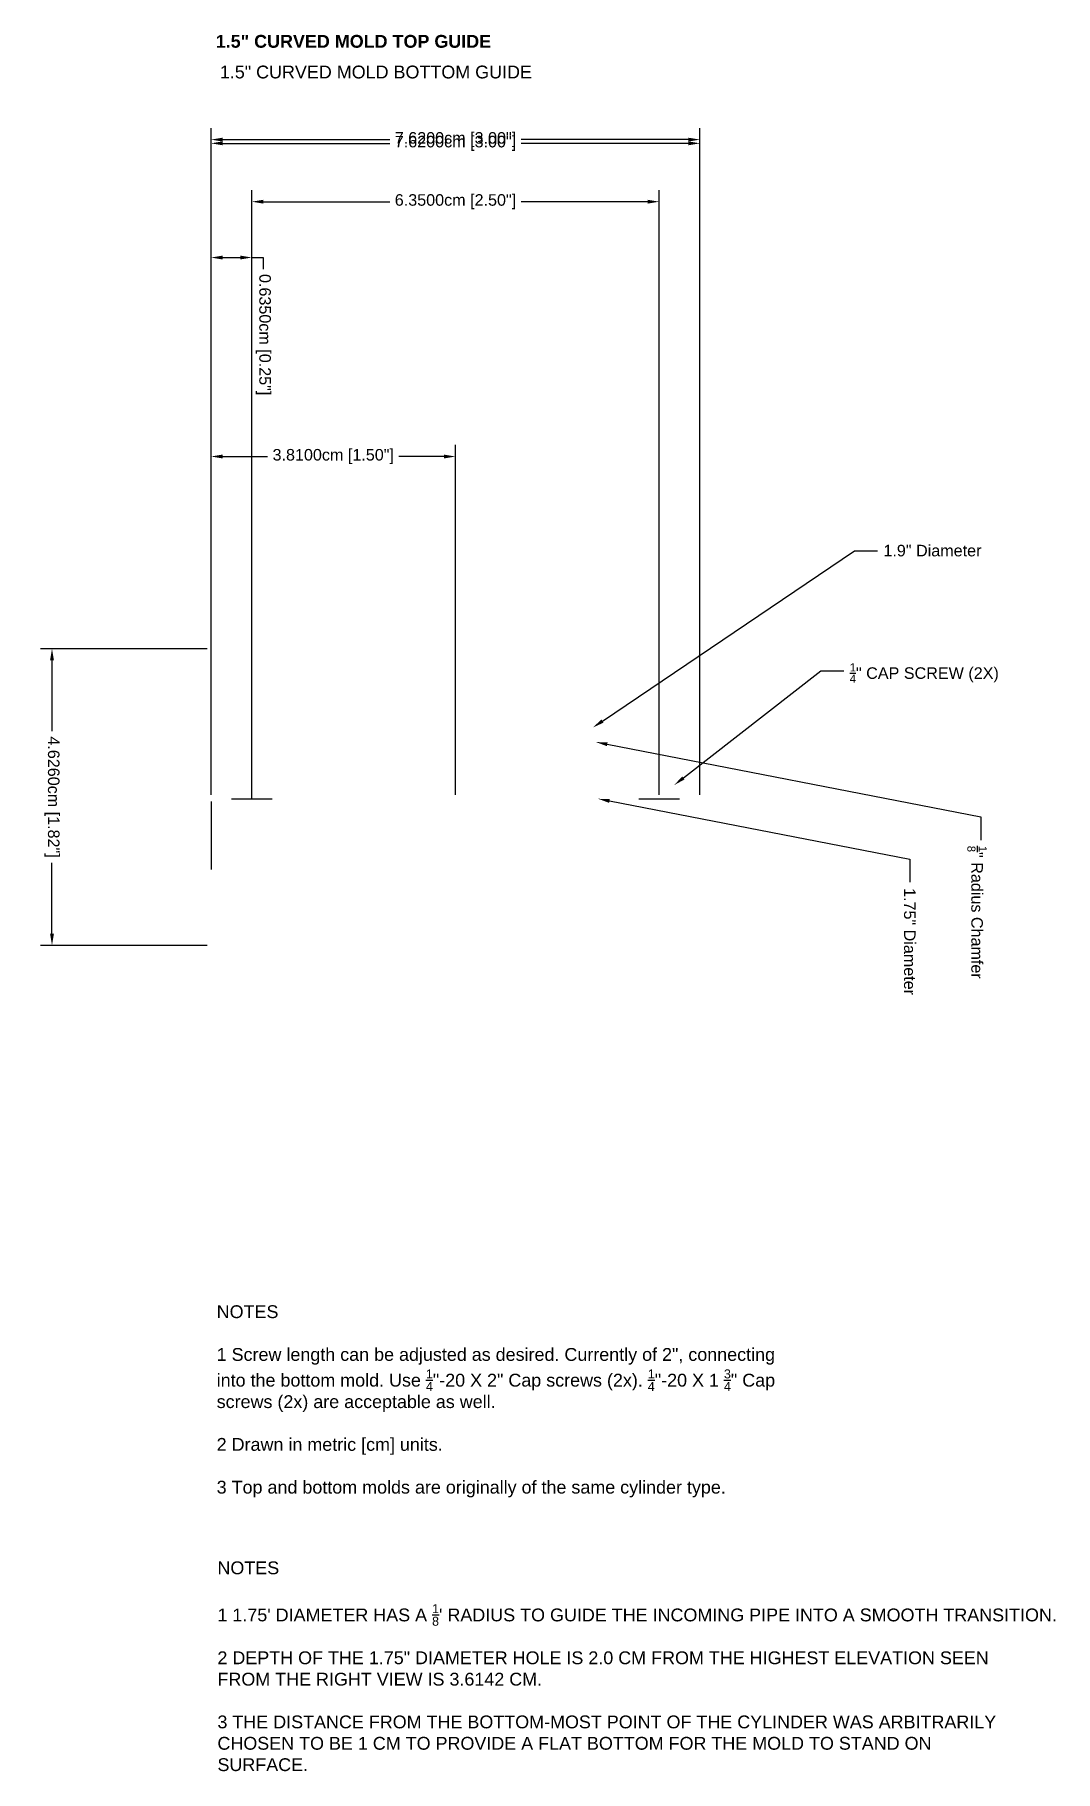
# Model space of a CAD drawing. Header units: centimetres. Extents: x -2.7 to 13.2, y -15.2 to 11.9.
import ezdxf
from ezdxf import colors
from ezdxf.entities.mleader import LeaderData, LeaderLine
from ezdxf.math import Vec2, Vec3

# ---------------------------------------------------------------- set-up
doc = ezdxf.new("R2010")
doc.units = ezdxf.units.CM
doc.header["$MEASUREMENT"] = 0
doc.layers.add('Bottom Curved', color=210, linetype='Continuous')
doc.layers.add('Top Curved', color=100, linetype='Continuous')
doc.styles.get("Standard").update_dxf_attribs({"font": 'arial.ttf'})
doc.dimstyles.new('New', dxfattribs={"dimscale": 0, "dimtxt": 0.18, "dimasz": 0.18, "dimexe": 0.18, "dimexo": 0.0625, "dimgap": 0.09, "dimtad": 0, "dimtoh": 1, "dimdec": 4, "dimzin": 0, "dimdsep": 46, "dimtxsty": 'Standard', "dimcen": 0.09, "dimclrd": 7, "dimclre": 7, "dimclrt": 7, "dimadec": 0, "dimazin": 0, "dimtfac": 1, "dimtdec": 4, "dimtofl": 0, "dimtmove": 0, "dimatfit": 3, "dimfxl": 1, "dimtolj": 1, "dimtzin": 0, "dimarcsym": 0})

# ---------------------------------------------------------------- blocks, each defined once
blk = doc.blocks.new('*D1')
at = {"layer": 'Defpoints', "color": 0, "transparency": 16777216}
for p in [(7.62, 10.28), (0, 0, 3.1), (7.62, 0, 3.1)]:
    blk.add_point(p, dxfattribs=at)
at = {"layer": 'Top Curved', "color": 7, "lineweight": -2, "transparency": 16777216}
for p, q in [((0, 0.062), (0, 10.46)), ((7.62, 0.062), (7.62, 10.46)), ((0.18, 10.28), (2.788, 10.28)), ((7.44, 10.28), (4.832, 10.28))]:
    blk.add_line(p, q, dxfattribs=at)
at = {"layer": 'Top Curved', "color": 7, "transparency": 16777216}
for points in [[(0.18, 10.31), (0.18, 10.25), (0, 10.28)], [(7.44, 10.31), (7.44, 10.25), (7.62, 10.28)]]:
    blk.add_solid(points, dxfattribs=at)
at = {"layer": 'Top Curved', "color": 7, "transparency": 16777216, "insert": (3.81, 10.28), "char_height": 0.18, "attachment_point": 5}
blk.add_mtext('\\A1;7.6200cm [3.00"]', dxfattribs=at)
blk = doc.blocks.new('*D2')
at = {"layer": 'Defpoints', "color": 0, "transparency": 16777216}
for p in [(0.635, 8.441), (0, 0, 3.1), (0.635, 0, 3.1)]:
    blk.add_point(p, dxfattribs=at)
at = {"layer": 'Top Curved', "color": 7, "lineweight": -2, "transparency": 16777216}
for p, q in [((0, 0.062), (0, 8.621)), ((0.18, 8.441), (0.455, 8.441)), ((0.635, 0.062), (0.635, 8.621)), ((0.635, 8.441), (0.815, 8.441)), ((0.815, 8.441), (0.815, 8.261))]:
    blk.add_line(p, q, dxfattribs=at)
at = {"layer": 'Top Curved', "color": 7, "transparency": 16777216}
for points in [[(0.18, 8.471), (0.18, 8.411), (0, 8.441)], [(0.455, 8.471), (0.455, 8.411), (0.635, 8.441)]]:
    blk.add_solid(points, dxfattribs=at)
at = {"layer": 'Top Curved', "color": 7, "transparency": 16777216, "insert": (0.815, 7.238), "char_height": 0.18, "attachment_point": 5, "rotation": 270}
blk.add_mtext('\\A1;0.6350cm [0.25"]', dxfattribs=at)
blk = doc.blocks.new('*D3')
at = {"layer": 'Defpoints', "color": 0, "transparency": 16777216}
for p in [(6.985, 9.312), (0.635, 0, 3.1), (6.985, 0, 3.1)]:
    blk.add_point(p, dxfattribs=at)
at = {"layer": 'Top Curved', "color": 7, "lineweight": -2, "transparency": 16777216}
for p, q in [((0.635, 0.062), (0.635, 9.492)), ((6.985, 0.062), (6.985, 9.492)), ((0.815, 9.312), (2.787, 9.312)), ((6.805, 9.312), (4.833, 9.312))]:
    blk.add_line(p, q, dxfattribs=at)
at = {"layer": 'Top Curved', "color": 7, "transparency": 16777216}
for points in [[(0.815, 9.342), (0.815, 9.282), (0.635, 9.312)], [(6.805, 9.342), (6.805, 9.282), (6.985, 9.312)]]:
    blk.add_solid(points, dxfattribs=at)
at = {"layer": 'Top Curved', "color": 7, "transparency": 16777216, "insert": (3.81, 9.312), "char_height": 0.18, "attachment_point": 5}
blk.add_mtext('\\A1;6.3500cm [2.50"]', dxfattribs=at)
blk = doc.blocks.new('*D4')
at = {"layer": 'Bottom Curved', "color": 7, "lineweight": -2, "transparency": 16777216}
for p, q in [((-0.062, 2.34), (-2.659, 2.34)), ((-2.479, 2.16), (-2.479, 1.054)), ((-2.479, -2.106), (-2.479, -0.999)), ((-0.062, -2.286), (-2.659, -2.286))]:
    blk.add_line(p, q, dxfattribs=at)
at = {"layer": 'Bottom Curved', "color": 7, "transparency": 16777216}
for points in [[(-2.449, 2.16), (-2.509, 2.16), (-2.479, 2.34)], [(-2.449, -2.106), (-2.509, -2.106), (-2.479, -2.286)]]:
    blk.add_solid(points, dxfattribs=at)
at = {"layer": 'Defpoints', "color": 0, "transparency": 16777216}
for p in [(0, 2.34, -5.35), (-2.479, -2.286), (0, -2.286, -5.35)]:
    blk.add_point(p, dxfattribs=at)
at = {"layer": 'Bottom Curved', "color": 7, "transparency": 16777216, "insert": (-2.479, 0.027), "char_height": 0.18, "attachment_point": 5, "rotation": 270}
blk.add_mtext('\\A1;4.6260cm [1.82"]', dxfattribs=at)
blk = doc.blocks.new('*D5')
at = {"layer": 'Bottom Curved', "color": 7, "lineweight": -2, "transparency": 16777216}
for p, q in [((0, 2.317), (0, 10.402)), ((7.62, 2.317), (7.62, 10.402)), ((0.18, 10.222), (2.788, 10.222)), ((7.44, 10.222), (4.832, 10.222))]:
    blk.add_line(p, q, dxfattribs=at)
at = {"layer": 'Bottom Curved', "color": 7, "transparency": 16777216}
for points in [[(0.18, 10.252), (0.18, 10.192), (0, 10.222)], [(7.44, 10.252), (7.44, 10.192), (7.62, 10.222)]]:
    blk.add_solid(points, dxfattribs=at)
at = {"layer": 'Defpoints', "color": 0, "transparency": 16777216}
for p in [(7.62, 10.222), (0, 2.255, -5.35), (7.62, 2.255, -5.35)]:
    blk.add_point(p, dxfattribs=at)
at = {"layer": 'Bottom Curved', "color": 7, "transparency": 16777216, "insert": (3.81, 10.222), "char_height": 0.18, "attachment_point": 5}
blk.add_mtext('\\A1;7.6200cm [3.00"]', dxfattribs=at)
blk = doc.blocks.new('*D6')
at = {"layer": 'Bottom Curved', "color": 7, "lineweight": -2, "transparency": 16777216}
for p, q in [((0, 0.062), (0, 8.621)), ((0.18, 8.441), (0.455, 8.441)), ((0.635, 0.062), (0.635, 8.621)), ((0.635, 8.441), (0.815, 8.441)), ((0.815, 8.441), (0.815, 8.261))]:
    blk.add_line(p, q, dxfattribs=at)
at = {"layer": 'Bottom Curved', "color": 7, "transparency": 16777216}
for points in [[(0.18, 8.471), (0.18, 8.411), (0, 8.441)], [(0.455, 8.471), (0.455, 8.411), (0.635, 8.441)]]:
    blk.add_solid(points, dxfattribs=at)
at = {"layer": 'Defpoints', "color": 0, "transparency": 16777216}
for p in [(0.635, 8.441), (0, 0), (0.635, 0)]:
    blk.add_point(p, dxfattribs=at)
at = {"layer": 'Bottom Curved', "color": 7, "transparency": 16777216, "insert": (0.815, 7.238), "char_height": 0.18, "attachment_point": 5, "rotation": 270}
blk.add_mtext('\\A1;0.6350cm [0.25"]', dxfattribs=at)
blk = doc.blocks.new('*D7')
at = {"layer": 'Bottom Curved', "color": 7, "lineweight": -2, "transparency": 16777216}
for p, q in [((0.635, 0.062), (0.635, 9.492)), ((6.985, 0.062), (6.985, 9.492)), ((0.815, 9.312), (2.787, 9.312)), ((6.805, 9.312), (4.833, 9.312))]:
    blk.add_line(p, q, dxfattribs=at)
at = {"layer": 'Bottom Curved', "color": 7, "transparency": 16777216}
for points in [[(0.815, 9.342), (0.815, 9.282), (0.635, 9.312)], [(6.805, 9.342), (6.805, 9.282), (6.985, 9.312)]]:
    blk.add_solid(points, dxfattribs=at)
at = {"layer": 'Defpoints', "color": 0, "transparency": 16777216}
for p in [(6.985, 9.312), (0.635, 0), (6.985, 0)]:
    blk.add_point(p, dxfattribs=at)
at = {"layer": 'Bottom Curved', "color": 7, "transparency": 16777216, "insert": (3.81, 9.312), "char_height": 0.18, "attachment_point": 5}
blk.add_mtext('\\A1;6.3500cm [2.50"]', dxfattribs=at)
blk = doc.blocks.new('*D8')
at = {"layer": 'Bottom Curved', "color": 7, "lineweight": -2, "transparency": 16777216}
for p, q in [((0, 0.062), (0, 5.518)), ((3.81, 0.062), (3.81, 5.518)), ((0.18, 5.338), (0.882, 5.338)), ((3.63, 5.338), (2.928, 5.338))]:
    blk.add_line(p, q, dxfattribs=at)
at = {"layer": 'Bottom Curved', "color": 7, "transparency": 16777216}
for points in [[(0.18, 5.368), (0.18, 5.308), (0, 5.338)], [(3.63, 5.368), (3.63, 5.308), (3.81, 5.338)]]:
    blk.add_solid(points, dxfattribs=at)
at = {"layer": 'Defpoints', "color": 0, "transparency": 16777216}
for p in [(3.81, 5.338), (0, 0), (3.81, 0)]:
    blk.add_point(p, dxfattribs=at)
at = {"layer": 'Bottom Curved', "color": 7, "transparency": 16777216, "insert": (1.905, 5.338), "char_height": 0.18, "attachment_point": 5}
blk.add_mtext('\\A1;3.8100cm [1.50"]', dxfattribs=at)

msp = doc.modelspace()

# ---------------------------------------------------------------- linework, layer by layer
at = {"layer": 'Bottom Curved'}
msp.add_line((0.635, -0.00003, 0.08094), (0.635, 3.76702, 0.08094), dxfattribs=at)
at = {"layer": 'Top Curved', "extrusion": (1, 0, 0)}
for p, q in [((0.3175, -0.00003, 3.18094), (0.9525, -0.00003, 3.18094)), ((6.6675, -0.00003, 3.18094), (7.3025, -0.00003, 3.18094))]:
    msp.add_line(p, q, dxfattribs=at)

# ---------------------------------------------------------------- texts
at = {"layer": 'Bottom Curved', "char_height": 0.2, "attachment_point": 1}
for s, width, insert in [('{\\C0;1.5" CURVED MOLD BOTTOM GUIDE}', 12.0287375, (0.13725, 11.43451, -0.06902)), ('\\A1;{\\C0;NOTES\\P\\P1 1.75\' DIAMETER HAS A \\H0.7x;\\S1/8;\\H1.4286x;\' RADIUS TO GUIDE THE INCOMING PIPE INTO A SMOOTH TRANSITION.\\P\\P2 DEPTH OF THE 1.75" DIAMETER HOLE IS 2.0 CM FROM THE HIGHEST ELEVATION SEEN FROM THE RIGHT VIEW IS 3.6142 CM.\\P\\P3 THE DISTANCE FROM THE BOTTOM-MOST POINT OF THE CYLINDER WAS ARBITRARILY CHOSEN TO BE 1 CM TO PROVIDE A FLAT BOTTOM FOR THE MOLD TO STAND ON SURFACE. }', 12.4686994, (0.09986, -11.89419, -0.06902))]:
    msp.add_mtext_dynamic_manual_height_columns(s, width=width, gutter_width=1, heights=[0], dxfattribs=dict(at, insert=insert))
at = {"layer": 'Top Curved', "char_height": 0.2, "attachment_point": 1}
for s, width, heights, insert in [('{\\fArial|b1|i0|c0|p34;\\C0;1.5" CURVED MOLD TOP GUIDE}', 8.0023529, [0.65883], (0.07331, 11.91297)), ('\\A1;{\\C0;NOTES\\P\\P1 Screw length can be adjusted as desired. Currently of 2", connecting into the bottom mold. Use \\H0.7x;\\S1/4;\\H1.4286x;"-20 X 2" Cap screws (2x). \\H0.7x;\\S1/4;\\H1.4286x;"-20 X 1 \\H0.7x;\\S3/4;\\H1.4286x;" Cap screws (2x) are acceptable as well.\\P\\P2 Drawn in metric [cm] units.\\P\\P3 Top and bottom molds are originally of the same cylinder type. }', 8.9923425, [0], (0.08799, -7.89944))]:
    msp.add_mtext_dynamic_manual_height_columns(s, width=width, gutter_width=1, heights=heights, dxfattribs=dict(at, insert=insert))

# ---------------------------------------------------------------- dimensions: what is measured, and where the dimension line sits
at = {"layer": 'Bottom Curved'}
for base, p1, p2, picture, middle in [((7.62, 10.22183, 0.37798), (0, 2.25491, -4.97202), (7.62, 2.25491, -4.97202), '*D5', (3.81, 10.22183, 0.37798)), ((6.985, 9.31181, 0.08094), (0.635, -0.00003, 0.08094), (6.985, -0.00003, 0.08094), '*D7', (3.81, 9.31181, 0.08094)), ((3.81, 5.33813, 0.08094), (0, -0.00003, 0.08094), (3.81, -0.00003, 0.08094), '*D8', (1.905, 5.33813, 0.08094))]:
    dim = msp.add_linear_dim(base=base, p1=p1, p2=p2, dimstyle='New', override={"dimpost": 'cm'}, dxfattribs=at)
    dim.commit()
    dim.dimension.update_dxf_attribs({"geometry": picture, "text_midpoint": middle, "dimtype": 160})
dim = msp.add_linear_dim(base=(0.635, 8.44113, 0.08094), p1=(0, -0.00003, 0.08094), p2=(0.635, -0.00003, 0.08094), dimstyle='New', override={"dimpost": 'cm'}, dxfattribs=at)
dim.commit()
dim.dimension.update_dxf_attribs({"geometry": '*D6', "text_midpoint": (0.815, 7.23822, 0.08094)})
dim = msp.add_linear_dim(base=(-2.47918, -2.28596, -5.32227), p1=(0, 2.34005, -10.67227), p2=(0, -2.28596, -10.67227), angle=270, dimstyle='New', override={"dimpost": 'cm'}, dxfattribs=at)
dim.commit()
dim.dimension.update_dxf_attribs({"geometry": '*D4', "text_midpoint": (-2.47918, 0.02705, -5.32227)})
at = {"layer": 'Top Curved'}
for base, p1, p2, picture, middle in [((7.62, 10.27989, 0.08094), (0, -0.00003, 3.18094), (7.62, -0.00003, 3.18094), '*D1', (3.81, 10.27989, 0.08094)), ((6.985, 9.31181, 0.08094), (0.635, -0.00003, 3.18094), (6.985, -0.00003, 3.18094), '*D3', (3.81, 9.31181, 0.08094))]:
    dim = msp.add_linear_dim(base=base, p1=p1, p2=p2, dimstyle='New', override={"dimpost": 'cm'}, dxfattribs=at)
    dim.commit()
    dim.dimension.update_dxf_attribs({"geometry": picture, "text_midpoint": middle, "dimtype": 160})
dim = msp.add_linear_dim(base=(0.635, 8.44113, 0.08094), p1=(0, -0.00003, 3.18094), p2=(0.635, -0.00003, 3.18094), angle=180, dimstyle='New', override={"dimpost": 'cm'}, dxfattribs=at)
dim.commit()
dim.dimension.update_dxf_attribs({"geometry": '*D2', "text_midpoint": (0.815, 7.23822, 0.08094)})

# ---------------------------------------------------------------- leaders
at = {"layer": 'Bottom Curved'}
ml = msp.add_multileader_mtext('Standard', dxfattribs=at)
ml.set_content('\\A1;{\\H0.7x;\\S1/8;}" Radius Chamfer', color=7)
ml.set_leader_properties(color=7)
ml.build(insert=Vec2(0, 0))
ml.multileader.update_dxf_attribs({"dogleg_length": 0.36, "arrow_head_size": 0.18})
ctx = ml.context
ctx.base_point, ctx.char_height, ctx.arrow_head_size, ctx.landing_gap_size, ctx.plane_origin, ctx.plane_x_axis, ctx.plane_y_axis = Vec3(11.99923, -0.64327, -0.04475), 0.18, 0.18, 0.09, Vec3(5.99834, 0.88446, -0.04475), Vec3(0, -1, 0), Vec3(1, 0, 0)
notes = []
notes.append((ctx, [(1, (1, 1, 0), (11.99923, -0.28327, -0.04475), (0, -1, 0), 0.36, [(0, [(5.99834, 0.88446, -0.04475)], 0, [])])]))
ctx.mtext.insert, ctx.mtext.text_direction, ctx.mtext.rotation, ctx.mtext.flow_direction = Vec3(12.09077, -0.73327, -0.04475), Vec3(0, -1, 0), 4.71238898, 5
ml = msp.add_multileader_mtext('Standard', dxfattribs=at)
ml.set_content('1.75" Diameter', color=7)
ml.set_leader_properties(color=7)
ml.build(insert=Vec2(0, 0))
ml.multileader.update_dxf_attribs({"dogleg_length": 0.36, "arrow_head_size": 0.18})
ctx = ml.context
ctx.base_point, ctx.char_height, ctx.arrow_head_size, ctx.landing_gap_size, ctx.plane_origin, ctx.plane_x_axis, ctx.plane_y_axis = Vec3(10.88957, -1.30293, -0.04413), 0.18, 0.18, 0.09, Vec3(6.03244, -0.00002, -0.04413), Vec3(0, -1, 0), Vec3(1, 0, 0)
notes.append((ctx, [(1, (1, 1, 0), (10.88957, -0.94293, -0.04413), (0, -1, 0), 0.36, [(0, [(6.03244, -0.00002, -0.04413)], 0, [])])]))
ctx.mtext.insert, ctx.mtext.text_direction, ctx.mtext.rotation, ctx.mtext.flow_direction = Vec3(10.98111, -1.39293, -0.04413), Vec3(0, -1, 0), 4.71238898, 5
at = {"layer": 'Top Curved'}
ml = msp.add_multileader_mtext('Standard', dxfattribs=at)
ml.set_content('{\\C0;1.9" Diameter}', color=7)
ml.set_leader_properties(color=7)
ml.build(insert=Vec2(0, 0))
ml.multileader.update_dxf_attribs({"dogleg_length": 0.36, "arrow_head_size": 0.18})
ctx = ml.context
ctx.base_point, ctx.char_height, ctx.arrow_head_size, ctx.landing_gap_size, ctx.plane_origin = Vec3(10.38944, 3.86909, 2.98011), 0.18, 0.18, 0.09, Vec3(5.95189, 1.11116, 2.98011)
notes.append((ctx, [(0, (1, 1, 0), (10.02944, 3.86909, 2.98011), (1, 0), 0.36, [(0, [(5.95189, 1.11116, 2.98011)], 0, [])])]))
ctx.mtext.insert, ctx.mtext.flow_direction = Vec3(10.47944, 3.96063, 2.98011), 5
ml = msp.add_multileader_mtext('Standard', dxfattribs=at)
ml.set_content('\\A1;{\\H0.7x;\\C0;\\S1/4;\\H1.4286x;" CAP SCREW (2X)}', color=7)
ml.set_leader_properties(color=7)
ml.build(insert=Vec2(0, 0))
ml.multileader.update_dxf_attribs({"dogleg_length": 0.36, "arrow_head_size": 0.18})
ctx = ml.context
ctx.base_point, ctx.char_height, ctx.arrow_head_size, ctx.landing_gap_size, ctx.plane_origin = Vec3(9.86391, 1.99497, 3.17216), 0.18, 0.18, 0.09, Vec3(7.19754, 0.23581, 3.17216)
notes.append((ctx, [(0, (1, 1, 0), (9.50391, 1.99497, 3.17216), (1, 0), 0.36, [(0, [(7.21953, 0.21396, 3.17216)], 0, [])])]))
ctx.mtext.insert, ctx.mtext.flow_direction = Vec3(9.95391, 2.11143, 3.17216), 5
ml = msp.add_multileader_mtext('Standard', dxfattribs=at)
ml.set_content('%%C2.5"', color=7)
ml.set_leader_properties(color=7)
ml.build(insert=Vec2(0, 0))
ml.multileader.update_dxf_attribs({"dogleg_length": 0.36, "arrow_head_size": 0.18})
ctx = ml.context
ctx.base_point, ctx.char_height, ctx.arrow_head_size, ctx.landing_gap_size, ctx.plane_origin, ctx.plane_x_axis, ctx.plane_y_axis = Vec3(0, -1.10389, -2.82456), 0.18, 0.18, 0.09, Vec3(0, -0.00003, 0.08094), Vec3(0, -1), Vec3(0, 0, 1)
notes.append((ctx, [(1, (1, 1, 0), (0, -0.74389, -2.82456), (0, -1), 0.36, [(0, [(0, -0.00003, 0.08094)], 0, [])])]))
ctx.mtext.insert, ctx.mtext.text_direction, ctx.mtext.flow_direction, ctx.mtext.extrusion = Vec3(0, -1.19389, -2.73094), Vec3(0, -1), 5, Vec3(-1, 0)
for ctx, leaders in notes:
    for number, flags, end, landing, length, lines in leaders:
        leader = LeaderData()
        leader.index, (leader.has_last_leader_line, leader.has_dogleg_vector, leader.attachment_direction) = number, flags
        leader.last_leader_point, leader.dogleg_vector, leader.dogleg_length = Vec3(end), Vec3(landing), length
        for number, points, colour, breaks in lines:
            line = LeaderLine()
            line.index, line.vertices, line.color, line.breaks = number, Vec3.list(points), colors.encode_raw_color(colour), breaks
            leader.lines.append(line)
        ctx.leaders.append(leader)

doc.saveas('drawing.dxf')
